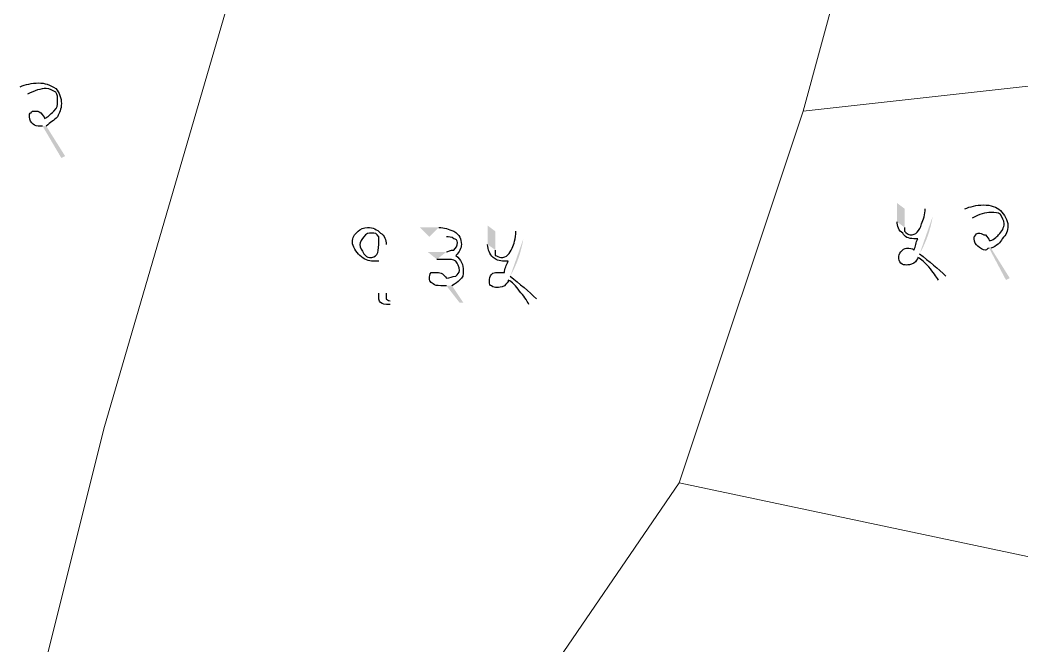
# Model space of a CAD drawing. Header units: metres. Extents: x 345912 to 349030, y 3061206 to 3061792.
# Drawn here: x 346896.46 to 346923.57, y 3061346.27 to 3061363.21 of the extents above; entities that cross this region are included whole.
import ezdxf

# ---------------------------------------------------------------- set-up
doc = ezdxf.new("R2010")
doc.units = ezdxf.units.M
doc.header["$MEASUREMENT"] = 0
doc.layers.add('PDF4_Geometry', color=7, linetype='Continuous')
doc.layers.add('PDF4_Solid Fills', color=7, linetype='Continuous')

msp = doc.modelspace()

# ---------------------------------------------------------------- hatches: boundary and pattern name
at = {"layer": 'PDF4_Solid Fills', "transparency": 33554559}
h = msp.add_hatch(color=256, dxfattribs=at)
h.paths.add_polyline_path([(346893.66948, 3061361.04683), (346893.66948, 3061359.72603)], flags=0)
h.paths.add_polyline_path([(346893.77108, 3061359.52283), (346893.77108, 3061359.47203)], flags=0)
h.paths.add_polyline_path([(346894.88868, 3061361.30083), (346894.63468, 3061361.50403), (346895.09188, 3061361.50403)], flags=0)
h.paths.add_polyline_path([(346895.44748, 3061359.98003), (346895.75228, 3061359.52283), (346895.70148, 3061359.47203), (346895.34588, 3061359.92923)], flags=0)
h.paths.add_polyline_path([(346895.04108, 3061360.69123), (346894.78708, 3061360.89443), (346895.29508, 3061360.89443)], flags=0)
h.paths.add_polyline_path([(346896.66668, 3061361.19923), (346896.46348, 3061361.40243)], flags=0)
h.paths.add_polyline_path([(346897.17468, 3061360.33563), (346897.68268, 3061359.52283), (346897.58108, 3061359.47203), (346897.07308, 3061360.33563)], flags=0)
h = msp.add_hatch(color=256, dxfattribs=at)
h.paths.add_polyline_path([(346920.94908, 3061358.10042), (346921.15228, 3061357.89722)], flags=0)
h.paths.add_polyline_path([(346920.79668, 3061356.88122, 0.08894398), (346921.15228, 3061357.89722)], flags=0)
h.paths.add_polyline_path([(346921.50788, 3061356.27162), (346921.30468, 3061356.17002)], flags=0)
h.paths.add_polyline_path([(346920.18708, 3061357.74482), (346920.18708, 3061358.25282), (346920.39028, 3061358.10042), (346920.39028, 3061357.59242)], flags=0)
h.paths.add_polyline_path([(346922.21908, 3061357.84642), (346922.01588, 3061358.10042)], flags=0)
h.paths.add_polyline_path([(346922.72708, 3061357.03362), (346923.23508, 3061356.22082), (346923.13348, 3061356.17002), (346922.67628, 3061357.03362)], flags=0)
h.paths.add_polyline_path([(346924.65748, 3061357.99882), (346924.86068, 3061358.20202), (346924.50508, 3061358.20202)], flags=0)
h.paths.add_polyline_path([(346924.65748, 3061356.57642), (346924.96228, 3061356.17002), (346925.01308, 3061356.22082), (346924.80988, 3061356.62722)], flags=0)
h.paths.add_polyline_path([(346924.55588, 3061357.28762), (346924.75908, 3061357.49082), (346924.35268, 3061357.49082)], flags=0)
h = msp.add_hatch(color=256, dxfattribs=at)
h.paths.add_polyline_path([(346906.36948, 3061357.13523), (346906.36948, 3061355.81443)], flags=0)
h.paths.add_polyline_path([(346906.47108, 3061355.61123), (346906.47108, 3061355.50963)], flags=0)
h.paths.add_polyline_path([(346907.53788, 3061357.33843), (346907.28388, 3061357.59243), (346907.79188, 3061357.59243)], flags=0)
h.paths.add_polyline_path([(346908.14748, 3061356.01763), (346908.45228, 3061355.56043), (346908.35068, 3061355.56043), (346907.99508, 3061356.01763)], flags=0)
h.paths.add_polyline_path([(346907.74108, 3061356.72883), (346907.48708, 3061356.93203), (346907.99508, 3061356.93203)], flags=0)
h.paths.add_polyline_path([(346909.87468, 3061357.49083), (346910.07788, 3061357.28763)], flags=0)
h.paths.add_polyline_path([(346909.72228, 3061356.27163, 0.08894398), (346910.07788, 3061357.28763)], flags=0)
h.paths.add_polyline_path([(346910.43348, 3061355.66203), (346910.23028, 3061355.50963)], flags=0)
h.paths.add_polyline_path([(346909.11268, 3061357.13523), (346909.11268, 3061357.64323), (346909.31588, 3061357.49083), (346909.31588, 3061356.98283)], flags=0)

# ---------------------------------------------------------------- linework, layer by layer
at = {"layer": 'PDF4_Geometry', "lineweight": 9}
for points in [[(346931.36308, 3061362.26602), (346917.64707, 3061360.74203), (346918.56147, 3061364.09483), (346919.78068, 3061367.44763), (346920.69508, 3061371.41004), (346921.91427, 3061374.15322), (346937.45908, 3061376.89643)], [(346931.36308, 3061362.26602), (346917.64707, 3061360.74203), (346918.56147, 3061364.09483), (346919.78068, 3061367.44763), (346920.69508, 3061371.41004), (346921.91427, 3061374.15322), (346937.45908, 3061376.89643)], [(346906.67427, 3061373.84844), (346905.15028, 3061370.49564), (346899.05427, 3061371.71483), (346897.53028, 3061369.27643), (346900.57827, 3061367.75243), (346903.01669, 3061366.83803), (346898.74948, 3061352.20763), (346896.92068, 3061344.89243), (346896.31107, 3061345.19724), (346896.00628, 3061345.19724), (346892.65348, 3061345.80683), (346893.56788, 3061351.59803), (346889.30067, 3061353.73164), (346889.91028, 3061367.75243), (346893.87267, 3061369.27643), (346897.22547, 3061374.76284)], [(346906.67427, 3061373.84844), (346905.15028, 3061370.49564), (346899.05427, 3061371.71483), (346897.53028, 3061369.27643), (346900.57827, 3061367.75243), (346903.01669, 3061366.83803), (346898.74948, 3061352.20763), (346896.92068, 3061344.89243), (346896.31107, 3061345.19724), (346896.00628, 3061345.19724), (346892.65348, 3061345.80683), (346893.56788, 3061351.59803), (346889.30067, 3061353.73164), (346889.91028, 3061367.75243), (346893.87267, 3061369.27643), (346897.22547, 3061374.76284)], [(346918.56147, 3061364.09483), (346917.64707, 3061360.74203), (346914.29427, 3061350.68363), (346910.33188, 3061344.89243), (346907.89348, 3061339.40602), (346901.49267, 3061342.75884), (346896.92068, 3061344.89243), (346898.74948, 3061352.20763), (346903.01669, 3061366.83803), (346915.81827, 3061365.31403)], [(346918.56147, 3061364.09483), (346917.64707, 3061360.74203), (346914.29427, 3061350.68363), (346910.33188, 3061344.89243), (346907.89348, 3061339.40602), (346901.49267, 3061342.75884), (346896.92068, 3061344.89243), (346898.74948, 3061352.20763), (346903.01669, 3061366.83803), (346915.81827, 3061365.31403)], [(346927.70547, 3061353.42683), (346926.48628, 3061351.90284), (346925.26707, 3061349.46444), (346924.35267, 3061348.55004), (346914.29427, 3061350.68363), (346917.64707, 3061360.74203), (346931.36308, 3061362.26602)], [(346927.70547, 3061353.42683), (346926.48628, 3061351.90284), (346925.26707, 3061349.46444), (346924.35267, 3061348.55004), (346914.29427, 3061350.68363), (346917.64707, 3061360.74203), (346931.36308, 3061362.26602)], [(346924.35267, 3061348.55004), (346927.09587, 3061348.55004), (346928.31508, 3061348.55004), (346928.31508, 3061347.63564), (346926.18147, 3061336.35803), (346925.26707, 3061332.39564), (346917.64707, 3061332.09083), (346916.12308, 3061331.78602), (346910.94147, 3061331.48124), (346906.36948, 3061332.09083), (346907.89348, 3061339.40602), (346910.33188, 3061344.89243), (346914.29427, 3061350.68363)], [(346924.35267, 3061348.55004), (346927.09587, 3061348.55004), (346928.31508, 3061348.55004), (346928.31508, 3061347.63564), (346926.18147, 3061336.35803), (346925.26707, 3061332.39564), (346917.64707, 3061332.09083), (346916.12308, 3061331.78602), (346910.94147, 3061331.48124), (346906.36948, 3061332.09083), (346907.89348, 3061339.40602), (346910.33188, 3061344.89243), (346914.29427, 3061350.68363)]]:
    msp.add_lwpolyline(points, close=True, dxfattribs=at)
at = {"layer": 'PDF4_Geometry', "lineweight": 25}
for points in [[(346896.46348, 3061361.40243), (346896.61588, 3061361.45323), (346896.76828, 3061361.50403), (346896.97148, 3061361.50403)], [(346896.97148, 3061361.50403), (346897.12388, 3061361.50403), (346897.27628, 3061361.45323), (346897.42868, 3061361.35163)], [(346897.17468, 3061361.35163), (346897.02228, 3061361.35163), (346896.86988, 3061361.30083), (346896.66668, 3061361.19923)], [(346897.42868, 3061361.25003), (346897.32708, 3061361.30083), (346897.27628, 3061361.35163), (346897.17468, 3061361.35163)], [(346897.42868, 3061361.35163), (346897.53028, 3061361.25003), (346897.58108, 3061361.09763), (346897.58108, 3061360.94523)], [(346897.47948, 3061360.99603), (346897.47948, 3061361.09763), (346897.47948, 3061361.19923), (346897.42868, 3061361.25003)], [(346897.37788, 3061360.74203), (346897.47948, 3061360.84363), (346897.47948, 3061360.89443), (346897.47948, 3061360.99603)], [(346897.58108, 3061360.94523), (346897.58108, 3061360.79283), (346897.53028, 3061360.69123), (346897.47948, 3061360.58963)], [(346896.71748, 3061360.58963), (346896.71748, 3061360.64043), (346896.71748, 3061360.69123), (346896.76828, 3061360.69123)], [(346896.81908, 3061360.38643), (346896.76828, 3061360.43723), (346896.71748, 3061360.48803), (346896.71748, 3061360.58963)], [(346896.76828, 3061360.69123), (346896.76828, 3061360.74203), (346896.81908, 3061360.74203), (346896.86988, 3061360.74203)], [(346896.86988, 3061360.74203), (346896.92068, 3061360.74203), (346896.97148, 3061360.74203), (346897.02228, 3061360.69123)], [(346897.02228, 3061360.69123), (346897.07308, 3061360.64043), (346897.12388, 3061360.58963), (346897.12388, 3061360.53883)], [(346897.12388, 3061360.53883), (346897.22548, 3061360.58963), (346897.27628, 3061360.64043), (346897.37788, 3061360.74203)], [(346897.47948, 3061360.58963), (346897.37788, 3061360.48803), (346897.27628, 3061360.43723), (346897.17468, 3061360.33563)], [(346897.02228, 3061360.33563), (346896.92068, 3061360.33563), (346896.86988, 3061360.33563), (346896.81908, 3061360.38643)], [(346897.07308, 3061360.33563), (346897.07308, 3061360.33563), (346897.02228, 3061360.33563), (346897.02228, 3061360.33563)], [(346922.01588, 3061358.10042), (346922.16828, 3061358.15122), (346922.32068, 3061358.20202), (346922.52388, 3061358.20202)], [(346922.52388, 3061358.20202), (346922.72708, 3061358.20202), (346922.87948, 3061358.15122), (346922.98108, 3061358.04962)], [(346920.84748, 3061357.69402), (346920.89828, 3061357.79562), (346920.94908, 3061357.94802), (346920.94908, 3061358.10042)], [(346922.72708, 3061357.99882), (346922.57468, 3061357.99882), (346922.42228, 3061357.94802), (346922.21908, 3061357.84642)], [(346922.98108, 3061357.94802), (346922.93028, 3061357.99882), (346922.82868, 3061357.99882), (346922.72708, 3061357.99882)], [(346922.98108, 3061358.04962), (346923.08268, 3061357.94802), (346923.18428, 3061357.79562), (346923.18428, 3061357.64322)], [(346923.08268, 3061357.69402), (346923.08268, 3061357.79562), (346923.03188, 3061357.84642), (346922.98108, 3061357.94802)], [(346905.60748, 3061357.49083), (346905.65828, 3061357.54163), (346905.75988, 3061357.59243), (346905.86148, 3061357.59243)], [(346905.86148, 3061357.59243), (346906.01388, 3061357.59243), (346906.11548, 3061357.54163), (346906.21708, 3061357.44003)], [(346907.79188, 3061357.59243), (346907.94428, 3061357.59243), (346908.04588, 3061357.54163), (346908.19828, 3061357.49083)], [(346920.33948, 3061357.44002), (346920.23788, 3061357.49082), (346920.18708, 3061357.64322), (346920.18708, 3061357.74482)], [(346920.39028, 3061357.59242), (346920.39028, 3061357.54162), (346920.39028, 3061357.49082), (346920.39028, 3061357.49082)], [(346920.54268, 3061357.38922), (346920.69508, 3061357.38922), (346920.79668, 3061357.49082), (346920.84748, 3061357.69402)], [(346922.93028, 3061357.38922), (346923.03188, 3061357.49082), (346923.08268, 3061357.59242), (346923.08268, 3061357.69402)], [(346923.18428, 3061357.64322), (346923.18428, 3061357.49082), (346923.13348, 3061357.38922), (346923.03188, 3061357.28762)], [(346905.45508, 3061357.18603), (346905.45508, 3061357.33843), (346905.50588, 3061357.38923), (346905.60748, 3061357.49083)], [(346905.75988, 3061357.33843), (346905.70908, 3061357.28763), (346905.65828, 3061357.18603), (346905.65828, 3061357.13523)], [(346905.96308, 3061357.44003), (346905.91228, 3061357.44003), (346905.81068, 3061357.44003), (346905.75988, 3061357.33843)], [(346906.16628, 3061357.33843), (346906.11548, 3061357.44003), (346906.06468, 3061357.44003), (346905.96308, 3061357.44003)], [(346906.16628, 3061357.13523), (346906.16628, 3061357.23683), (346906.16628, 3061357.28763), (346906.16628, 3061357.33843)], [(346906.21708, 3061357.44003), (346906.31868, 3061357.38923), (346906.36948, 3061357.23683), (346906.36948, 3061357.13523)], [(346908.19828, 3061357.28763), (346908.14748, 3061357.33843), (346908.04588, 3061357.33843), (346907.99508, 3061357.33843)], [(346908.19828, 3061357.49083), (346908.35068, 3061357.38923), (346908.40148, 3061357.28763), (346908.40148, 3061357.13523)], [(346909.77308, 3061357.03363), (346909.82388, 3061357.13523), (346909.87468, 3061357.28763), (346909.87468, 3061357.49083)], [(346920.64428, 3061357.28762), (346920.49188, 3061357.28762), (346920.39028, 3061357.33842), (346920.33948, 3061357.44002)], [(346920.39028, 3061357.49082), (346920.44108, 3061357.44002), (346920.49188, 3061357.38922), (346920.54268, 3061357.38922)], [(346922.26988, 3061357.28762), (346922.26988, 3061357.33842), (346922.26988, 3061357.33842), (346922.32068, 3061357.38922)], [(346922.32068, 3061357.38922), (346922.32068, 3061357.44002), (346922.37148, 3061357.44002), (346922.42228, 3061357.44002)], [(346922.42228, 3061357.44002), (346922.47308, 3061357.44002), (346922.52388, 3061357.38922), (346922.57468, 3061357.38922)], [(346922.57468, 3061357.38922), (346922.62548, 3061357.33842), (346922.67628, 3061357.28762), (346922.67628, 3061357.23682)], [(346922.67628, 3061357.23682), (346922.77788, 3061357.23682), (346922.87948, 3061357.33842), (346922.93028, 3061357.38922)], [(346905.65828, 3061356.83043), (346905.55668, 3061356.93203), (346905.45508, 3061357.08443), (346905.45508, 3061357.18603)], [(346905.65828, 3061357.13523), (346905.65828, 3061357.03363), (346905.70908, 3061356.98283), (346905.75988, 3061356.88123)], [(346905.91228, 3061356.77963), (346906.11548, 3061356.77963), (346906.16628, 3061356.88123), (346906.16628, 3061357.13523)], [(346908.29988, 3061357.18603), (346908.29988, 3061357.23683), (346908.24908, 3061357.28763), (346908.19828, 3061357.28763)], [(346908.19828, 3061356.98283), (346908.24908, 3061357.03363), (346908.29988, 3061357.08443), (346908.29988, 3061357.18603)], [(346908.40148, 3061357.13523), (346908.40148, 3061357.03363), (346908.35068, 3061356.93203), (346908.24908, 3061356.83043)], [(346909.26508, 3061356.77963), (346909.16348, 3061356.88123), (346909.11268, 3061356.98283), (346909.11268, 3061357.13523)], [(346920.64428, 3061356.98282), (346920.69508, 3061357.08442), (346920.69508, 3061357.18602), (346920.74588, 3061357.28762)], [(346920.74588, 3061357.28762), (346920.69508, 3061357.28762), (346920.69508, 3061357.28762), (346920.64428, 3061357.28762)], [(346922.37148, 3061357.08442), (346922.32068, 3061357.13522), (346922.26988, 3061357.18602), (346922.26988, 3061357.28762)], [(346922.57468, 3061356.98282), (346922.52388, 3061356.98282), (346922.42228, 3061357.03362), (346922.37148, 3061357.08442)], [(346923.03188, 3061357.28762), (346922.98108, 3061357.18602), (346922.87948, 3061357.08442), (346922.72708, 3061357.03362)], [(346906.01388, 3061356.67803), (346905.91228, 3061356.67803), (346905.75988, 3061356.72883), (346905.65828, 3061356.83043)], [(346905.75988, 3061356.88123), (346905.81068, 3061356.83043), (346905.86148, 3061356.77963), (346905.91228, 3061356.77963)], [(346907.99508, 3061356.93203), (346908.04588, 3061356.93203), (346908.09668, 3061356.98283), (346908.19828, 3061356.98283)], [(346908.24908, 3061356.83043), (346908.40148, 3061356.72883), (346908.45228, 3061356.57643), (346908.45228, 3061356.42403)], [(346909.56988, 3061356.67803), (346909.41748, 3061356.67803), (346909.31588, 3061356.72883), (346909.26508, 3061356.77963)], [(346909.31588, 3061356.98283), (346909.31588, 3061356.93203), (346909.31588, 3061356.88123), (346909.31588, 3061356.83043)], [(346909.31588, 3061356.83043), (346909.36668, 3061356.83043), (346909.41748, 3061356.77963), (346909.46828, 3061356.77963)], [(346909.46828, 3061356.77963), (346909.62068, 3061356.77963), (346909.72228, 3061356.88123), (346909.77308, 3061357.03363)], [(346920.23788, 3061356.77962), (346920.23788, 3061356.83042), (346920.23788, 3061356.88122), (346920.28868, 3061356.93202)], [(346920.28868, 3061356.62722), (346920.23788, 3061356.67802), (346920.23788, 3061356.72882), (346920.23788, 3061356.77962)], [(346920.28868, 3061356.93202), (346920.33948, 3061356.98282), (346920.39028, 3061357.03362), (346920.44108, 3061357.03362)], [(346920.44108, 3061357.03362), (346920.54268, 3061357.03362), (346920.59348, 3061357.03362), (346920.64428, 3061356.98282)], [(346920.74588, 3061356.77962), (346920.74588, 3061356.72882), (346920.69508, 3061356.67802), (346920.64428, 3061356.62722)], [(346921.05068, 3061356.52562), (346920.94908, 3061356.62722), (346920.84748, 3061356.72882), (346920.74588, 3061356.77962)], [(346920.79668, 3061356.88122), (346921.05068, 3061356.67802), (346921.30468, 3061356.47482), (346921.50788, 3061356.27162)], [(346922.67628, 3061357.03362), (346922.62548, 3061357.03362), (346922.62548, 3061356.98282), (346922.57468, 3061356.98282)], [(346906.16628, 3061356.67803), (346906.11548, 3061356.67803), (346906.06468, 3061356.67803), (346906.01388, 3061356.67803)], [(346907.84268, 3061356.72883), (346907.79188, 3061356.72883), (346907.74108, 3061356.72883), (346907.74108, 3061356.72883)], [(346907.94428, 3061356.72883), (346907.94428, 3061356.72883), (346907.89348, 3061356.72883), (346907.84268, 3061356.72883)], [(346908.24908, 3061356.67803), (346908.19828, 3061356.72883), (346908.09668, 3061356.72883), (346907.94428, 3061356.72883)], [(346908.35068, 3061356.42403), (346908.35068, 3061356.52563), (346908.29988, 3061356.62723), (346908.24908, 3061356.67803)], [(346909.56988, 3061356.37323), (346909.56988, 3061356.47483), (346909.62068, 3061356.57643), (346909.67148, 3061356.67803)], [(346909.67148, 3061356.67803), (346909.62068, 3061356.67803), (346909.62068, 3061356.67803), (346909.56988, 3061356.67803)], [(346920.44108, 3061356.57642), (346920.39028, 3061356.57642), (346920.33948, 3061356.57642), (346920.28868, 3061356.62722)], [(346920.64428, 3061356.62722), (346920.54268, 3061356.57642), (346920.49188, 3061356.57642), (346920.44108, 3061356.57642)], [(346921.30468, 3061356.17002), (346921.25388, 3061356.27162), (346921.15228, 3061356.37322), (346921.05068, 3061356.52562)], [(346907.53788, 3061356.22083), (346907.53788, 3061356.27163), (346907.53788, 3061356.32243), (346907.58868, 3061356.37323)], [(346907.58868, 3061356.37323), (346907.63948, 3061356.37323), (346907.69028, 3061356.37323), (346907.74108, 3061356.37323)], [(346907.74108, 3061356.37323), (346907.84268, 3061356.37323), (346907.94428, 3061356.32243), (346907.99508, 3061356.22083)], [(346907.99508, 3061356.22083), (346908.09668, 3061356.22083), (346908.14748, 3061356.27163), (346908.24908, 3061356.27163)], [(346908.24908, 3061356.27163), (346908.29988, 3061356.32243), (346908.35068, 3061356.37323), (346908.35068, 3061356.42403)], [(346908.45228, 3061356.42403), (346908.45228, 3061356.32243), (346908.45228, 3061356.22083), (346908.35068, 3061356.17003)], [(346909.16348, 3061356.11923), (346909.16348, 3061356.22083), (346909.16348, 3061356.27163), (346909.21428, 3061356.32243)], [(346909.21428, 3061356.32243), (346909.26508, 3061356.37323), (346909.31588, 3061356.37323), (346909.36668, 3061356.37323)], [(346909.36668, 3061356.37323), (346909.46828, 3061356.37323), (346909.51908, 3061356.37323), (346909.56988, 3061356.37323)], [(346909.72228, 3061356.27163), (346909.97628, 3061356.06843), (346910.23028, 3061355.86523), (346910.43348, 3061355.66203)], [(346907.63948, 3061356.06843), (346907.53788, 3061356.11923), (346907.53788, 3061356.17003), (346907.53788, 3061356.22083)], [(346907.84268, 3061356.01763), (346907.74108, 3061356.01763), (346907.69028, 3061356.01763), (346907.63948, 3061356.06843)], [(346907.99508, 3061356.01763), (346907.94428, 3061356.01763), (346907.89348, 3061356.01763), (346907.84268, 3061356.01763)], [(346908.35068, 3061356.17003), (346908.29988, 3061356.11923), (346908.24908, 3061356.06843), (346908.14748, 3061356.01763)], [(346909.21428, 3061356.01763), (346909.16348, 3061356.01763), (346909.16348, 3061356.06843), (346909.16348, 3061356.11923)], [(346909.36668, 3061355.96683), (346909.31588, 3061355.96683), (346909.26508, 3061355.96683), (346909.21428, 3061356.01763)], [(346909.56988, 3061356.01763), (346909.46828, 3061355.96683), (346909.41748, 3061355.96683), (346909.36668, 3061355.96683)], [(346909.67148, 3061356.17003), (346909.67148, 3061356.11923), (346909.62068, 3061356.06843), (346909.56988, 3061356.01763)], [(346909.97628, 3061355.86523), (346909.87468, 3061356.01763), (346909.77308, 3061356.11923), (346909.67148, 3061356.17003)], [(346906.21708, 3061355.56043), (346906.16628, 3061355.61123), (346906.16628, 3061355.66203), (346906.16628, 3061355.81443)], [(346906.36948, 3061355.81443), (346906.36948, 3061355.71283), (346906.36948, 3061355.71283), (346906.36948, 3061355.66203)], [(346910.23028, 3061355.50963), (346910.17948, 3061355.61123), (346910.07788, 3061355.76363), (346909.97628, 3061355.86523)], [(346906.47108, 3061355.50963), (346906.31868, 3061355.50963), (346906.26788, 3061355.50963), (346906.21708, 3061355.56043)], [(346906.36948, 3061355.66203), (346906.36948, 3061355.66203), (346906.42028, 3061355.61123), (346906.47108, 3061355.61123)]]:
    msp.add_open_spline(points, degree=3, dxfattribs=at)

doc.saveas('drawing.dxf')
